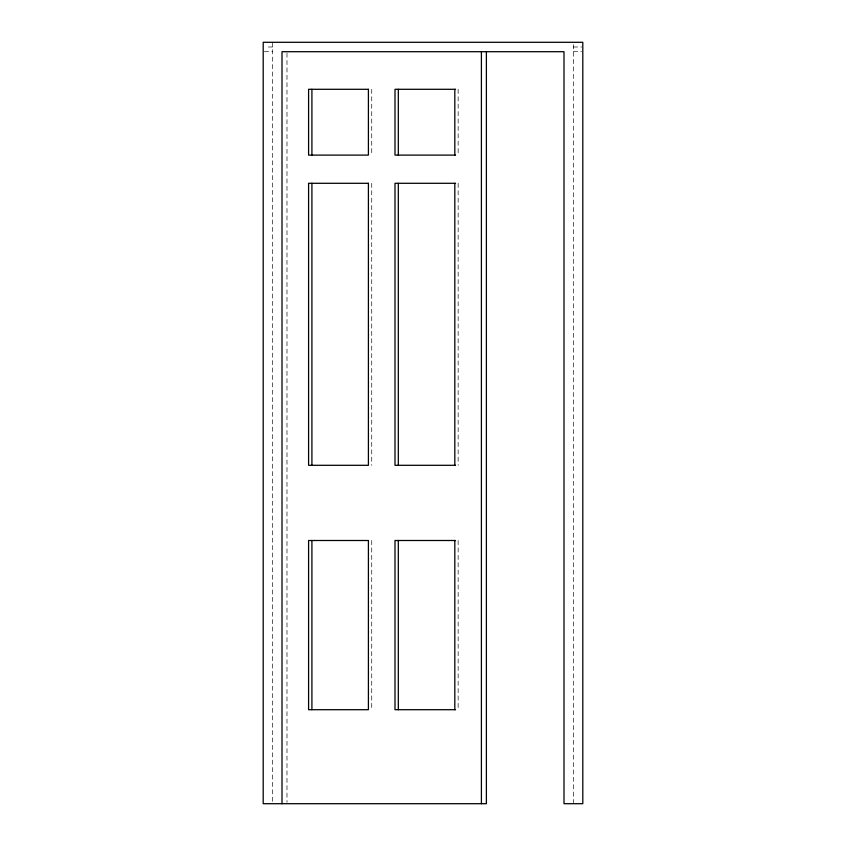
<?xml version="1.0" encoding="UTF-8"?>
<svg xmlns="http://www.w3.org/2000/svg" width="846" height="846" viewBox="0 0 846 846"><rect width="100%" height="100%" fill="white"/><g stroke="black" fill="none" stroke-linecap="round" stroke-linejoin="round"><path stroke-width="0.63" stroke-dasharray="4.23 3.17" d="M272.602 46.995L267.896 46.995L267.896 44.648M573.398 46.995L581.625 46.995M264.375 51.701L272.602 51.701M573.398 51.701L581.625 51.701M573.398 44.648L573.398 803.7M458.141 89.295L458.141 155.104M458.141 183.296L458.141 465.3M458.141 540.499L458.141 709.699M371.732 89.295L371.732 155.104M371.732 183.296L371.732 465.3M371.732 540.499L371.732 709.699M286.984 53.023L286.984 802.378M272.602 42.3L272.602 802.378"/><path stroke-width="1.27" d="M455.539 89.295L394.997 89.295L394.997 155.104L455.539 155.104M455.539 183.296L394.997 183.296L394.997 465.3L455.539 465.3M455.539 540.499L394.997 540.499L394.997 709.699L455.539 709.699M486.387 51.701L486.387 803.7L263.201 803.7L263.201 42.3L582.799 42.3L582.799 803.7L563.996 803.7L563.996 51.701L282.004 51.701L282.004 803.7M481.406 51.701L481.406 803.7M454.82 89.295L454.82 155.104M454.82 183.296L454.82 465.3M454.82 540.499L454.82 709.699M398.318 89.295L398.318 155.104M398.318 183.296L398.318 465.3M398.318 540.499L398.318 709.699M311.91 89.295L311.91 155.104M311.91 183.296L311.91 465.3M311.91 540.499L311.91 709.699M368.412 89.295L308.589 89.295L308.589 155.104L368.412 155.104L368.412 89.295M368.412 183.296L308.589 183.296L308.589 465.3L368.412 465.3L368.412 183.296M368.412 540.499L308.589 540.499L308.589 709.699L368.412 709.699L368.412 540.499"/></g></svg>
